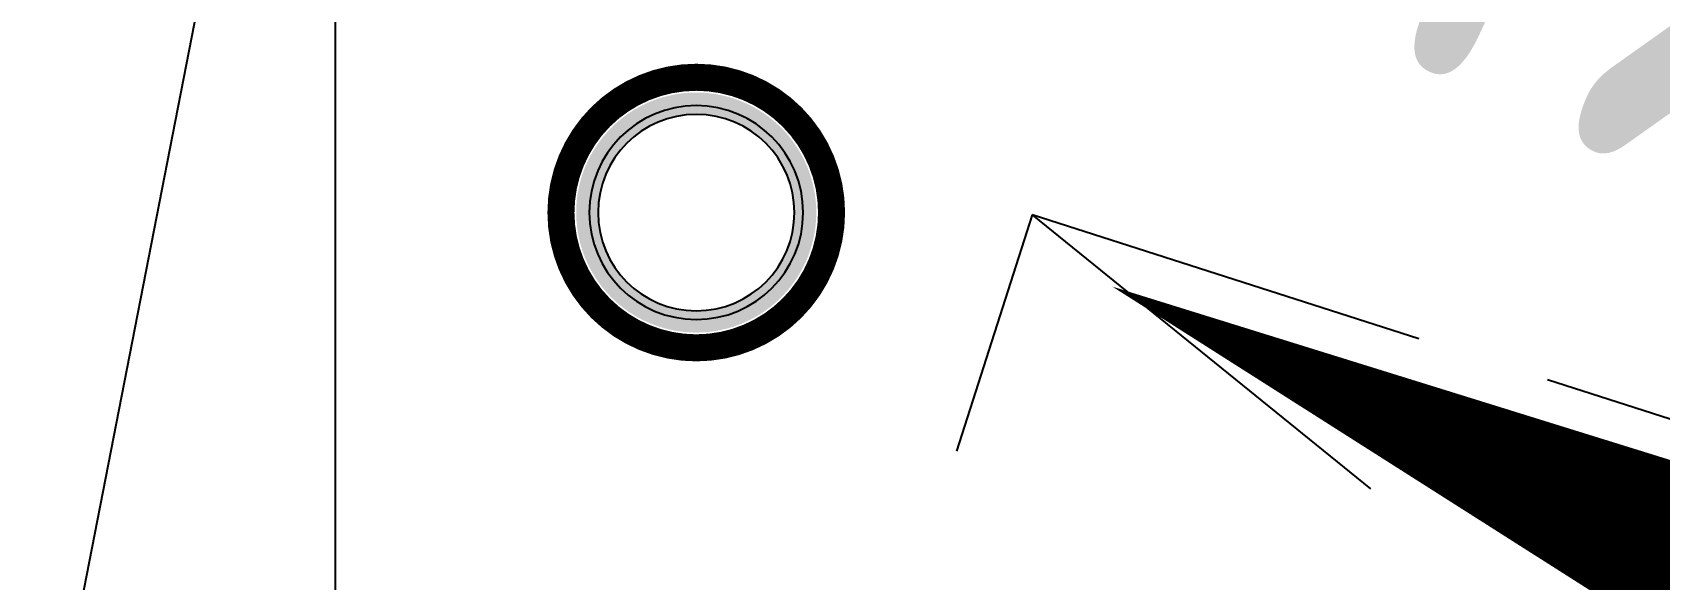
# Model space of a CAD drawing. Header units: inches. Extents: x 0 to 1813292486, y 0 to 3473589894.
# Drawn here: x 600519218 to 600520120, y 3473207473 to 3473207776 of the extents above; entities that cross this region are included whole.
import ezdxf
from ezdxf.enums import TextEntityAlignment as Align

# ---------------------------------------------------------------- set-up
doc = ezdxf.new("R2010")
doc.units = ezdxf.units.IN
doc.header["$LTSCALE"] = 1000
doc.header["$MEASUREMENT"] = 0
for name, color, linetype in [('A-Anno-Note', 241, 'Continuous'), ('AX-MALL-DIM-P02$0$A-Anno-Dims', 3, 'Continuous'), ('AX-MALL-DIM-P02$0$A-Anno-Note', 241, 'Continuous'), ('AX-MALL-P02-200$0$A-Anno-Note', 241, 'Continuous'), ('AX-MALL-WALL-P02$0$A-Anno-Note', 241, 'Continuous'), ('AX-MALL-WALL-P02-QT$0$A-Detl-Patt', 8, 'Continuous'), ('AX-MALL-WALL-P02-QT$0$A-Detl-Thin', 131, 'Continuous'), ('AX-MALL-WALL-P02-QT$0$A-Fixt', 81, 'Continuous'), ('AX-MALL-WALL-P02-QT$0$A-Wall', 2, 'Continuous'), ('AX-MALL-WALL-P02-QT$0$A-Wall-Patt', 13, 'Continuous'), ('PX-MALL-P02-LG$0$P-Airr-Pipe', 140, 'Continuous'), ('PX-MALL-P02-LG$0$P-Pipe-Risr', 7, 'Continuous'), ('PX-MALL-P02-LG$0$P-Pipe-Risr-Arch', 6, 'Continuous'), ('PX-MALL-P02-LG$0$P-Pipe-Risr-W100', 6, 'Continuous'), ('PX-MALL-P02-LG$0$P-Pipe-Risr-W50', 6, 'Continuous')]:
    doc.layers.add(name, color=color, linetype=linetype)
doc.styles.add('AX-MALL-DIM-P02$0$_TCH_DIM', font='gbenor.shx')
doc.styles.add('PX-MALL-P02-LG$0$jzfz', font='gbenor.shx', dxfattribs={"bigfont": 'gbcbig.shx'})
pattern_1 = [(45, (0, 359.0227), (-353.55353201463, 353.55353201463), [])]

# ---------------------------------------------------------------- blocks, each defined once
blk = doc.blocks.new('AX-MALL-WALL-P02-QT$0$tj')
at = {"layer": 'AX-MALL-WALL-P02-QT$0$A-Detl-Patt'}
h = blk.add_hatch(dxfattribs=at)
h.set_pattern_fill('STEEL', color=256, scale=100.0000000000001, angle=50.43183869082386)
h.set_pattern_definition([(75.00000000004839, (-14278.19445574284, 156289.8254051208), (-153.3407249234246, 41.08752340989569), []), (75.00000000004839, (-14317.88195610046, 156358.5661673546), (-153.3407249234246, 41.08752340989569), [])])
edge = h.paths.add_edge_path()
edge.add_line((88101.273016572, 47666.64152574539), (87883.93542659283, 47459.84604215622))
edge.add_line((87883.93542659283, 47459.84604215622), (91571.54751467705, 43584.64122533798))
edge.add_arc((262949.389629302, 558937.705083496), 543101.4133620498, 251.6057364187558, 260.0288666978238)
edge.add_arc((172180.8466627672, -2862.146247219684), 27099.9982179492, 64.7128659603706, 96.9316049602786, ccw=False)
edge.add_arc((262948.9730309481, 558936.3205539446), 543099.9677998082, 261.6155114784545, 271.7251478115656)
edge.add_line((279298.9759148359, 16082.51663446426), (279298.9759315252, 16382.65274763107))
edge.add_arc((262948.9742454757, 558936.3204835369), 542799.9676941936, 261.62020364125146, 271.7261014454634, ccw=False)
edge.add_arc((172180.8456921196, -2862.14609140989), 27400.00151046549, 64.80631838577902, 96.83815911678944)
edge.add_arc((262949.394896181, 558937.7037490648), 542801.4137571028, 251.6136389015772, 260.02417327084333, ccw=False)
edge.add_line((91737.26096642017, 43845.69257831573), (88101.273016572, 47666.64152574539))
blk = doc.blocks.new('AX-MALL-WALL-P02-QT$0$JB-AC(O)-Hide')
for p, q in [((-225, 174.9999999999709), (-450, 174.9999999999709)), ((-450, 174.9999999999709), (-450, 37.4999999999709)), ((-450, 174.9999999999709), (-225, 87.4999999999709)), ((150, 174.9999999999709), (-150, 174.9999999999709))]:
    blk.add_line(p, q)
blk = doc.blocks.new('AX-MALL-WALL-P02-QT')
at = {"layer": 'AX-MALL-WALL-P02-QT$0$A-Wall-Patt'}
h = blk.add_hatch(dxfattribs=at)
h.set_pattern_fill('普通砖', color=256, scale=200, style=0)
h.set_pattern_definition(pattern_1)
h.paths.add_polyline_path([(600324692.841794, 3473088660.895318), (600324833.3552016, 3473088669.027381), (600328488.9904666, 3473098482.040325), (600328418.5545074, 3473098579.422151), (600328301.5728374, 3473098551.858891), (600324673.4114268, 3473088812.595452)])
h = blk.add_hatch(dxfattribs=at)
h.set_pattern_fill('普通砖', color=256, scale=200, style=0)
h.set_pattern_definition(pattern_1)
h.paths.add_polyline_path([(600324692.841794, 3473088660.895318), (600324673.4114267, 3473088812.595452, 0.0008742098889052758), (600324593.1468705, 3473088883.885007), (600324460.5947912, 3473088734.118701, -0.001701446722128207), (600324615.5648272, 3473088596.017735)])
at = {"layer": 'AX-MALL-WALL-P02-QT$0$A-Wall'}
blk.add_line((600324833.3552016, 3473088669.027381), (600328488.9904666, 3473098482.040325), dxfattribs=at)
at = {"layer": 'AX-MALL-WALL-P02-QT$0$A-Detl-Thin', "rotation": 339.5681613091762}
blk.add_blockref('AX-MALL-WALL-P02-QT$0$tj', (600144118.6961328, 3473128496.287411), dxfattribs=at)
at = {"layer": 'AX-MALL-WALL-P02-QT$0$A-Fixt', "rotation": 321.8089052585481}
blk.add_blockref('AX-MALL-WALL-P02-QT$0$JB-AC(O)-Hide', (600325520.449031, 3473088332.498082), dxfattribs=at)
blk = doc.blocks.new('AX-MALL-WALL-P02')
at = {"layer": 'AX-MALL-WALL-P02$0$A-Anno-Note'}
blk.add_blockref('AX-MALL-WALL-P02-QT', (0, 0), dxfattribs=at)
blk = doc.blocks.new('PX-MALL-P02-LG$0$P-Risr')
at = {"layer": 'PX-MALL-P02-LG$0$P-Pipe-Risr-W50'}
h = blk.add_hatch(color=0, dxfattribs=at)
edge = h.paths.add_edge_path()
edge.add_ellipse((0, 0), major_axis=(47.05795628796547, 47.05795628796547), ratio=0.9999999999999695, start_angle=225.0000000000009, end_angle=405.0000000000009, ccw=False)
edge.add_ellipse((0, 0), major_axis=(47.05795628796764, 47.05795628796764), ratio=0.9999999999998785, start_angle=133.9675974886221, end_angle=225.0000000000035, ccw=False)
edge.add_line((-66.53919663240958, 1.199087783927098), (-54.4367953546693, 1.199087783927098))
edge.add_ellipse((0, 0), major_axis=(-38.50196423560672, 38.50196423560672), ratio=0.9999999999999859, start_angle=43.73814098242129, end_angle=134.9999999999996)
edge.add_ellipse((0, 0), major_axis=(38.50196423561096, 38.50196423561096), ratio=0.9999999999998216, start_angle=225.0000000000051, end_angle=405.0000000000051)
edge.add_ellipse((0, 0), major_axis=(38.50196423560679, 38.50196423560679), ratio=0.9999999999999831, start_angle=45.00000000000048, end_angle=133.7381409824204)
edge.add_line((-54.43679535467527, 1.199087783927098), (-66.53919663241555, 1.199087783927098))
edge.add_ellipse((0, 0), major_axis=(-47.05795628796762, 47.05795628796762), ratio=0.9999999999998742, start_angle=-45.00000000000358, end_angle=43.967597488629224, ccw=False)
at = {"layer": 'PX-MALL-P02-LG$0$P-Pipe-Risr-Arch', "ltscale": 0.7}
blk.add_circle((0, 0), 59.29000000000001, dxfattribs=at)
at = {"layer": 'PX-MALL-P02-LG$0$P-Pipe-Risr-W100', "color": 0, "const_width": 15}
blk.add_lwpolyline([(-75, 0, 1), (75, 0, 1)], format="xyb", close=True, dxfattribs=at)
at = {"layer": 'PX-MALL-P02-LG$0$P-Pipe-Risr-W50'}
blk.add_circle((0, 0), 54.45000000000001, dxfattribs=at)
at = {"layer": 'PX-MALL-P02-LG$0$P-Pipe-Risr', "style": 'PX-MALL-P02-LG$0$jzfz', "width": 0.6, "flags": 1}
for tag, p in [('SYS-MARK', (0.3310501334344735, -45.65933377496549)), ('RANGE', (0.3337570973526454, -45.67887874227017))]:
    blk.add_attdef(tag, text='', height=0.015625, dxfattribs=at).set_placement(p, align=Align.MIDDLE)
blk = doc.blocks.new('PX-MALL-P02-LG')
at = {"layer": 'PX-MALL-P02-LG$0$P-Airr-Pipe', "xscale": -1, "rotation": 69.56816130750386}
blk.add_blockref('PX-MALL-P02-LG$0$P-Risr', (600325100.9475794, 3473088814.488887), dxfattribs=at)
blk = doc.blocks.new('AX-MALL-DIM-P02')
at = {"layer": 'AX-MALL-DIM-P02$0$A-Anno-Dims'}
blk.add_lwpolyline([(600325746.0899276, 3473088247.599407, 0, 0, 0), (600325302.7127753, 3473088695.531266, 0, 144, 0), (600325682.5942363, 3473088311.747374, 0, 0, 0)], format="xyseb", dxfattribs=at)
at = {"layer": 'AX-MALL-DIM-P02$0$A-Anno-Note', "style": 'AX-MALL-DIM-P02$0$_TCH_DIM', "width": 0.7}
blk.add_text('1%', height=535.5, rotation=314.707213544997, dxfattribs=at).set_placement((600325438.9849672, 3473088813.984343))
blk = doc.blocks.new('AX-MALL-P02-200')
at = {"layer": 'AX-MALL-P02-200$0$A-Anno-Note'}
blk.add_blockref('AX-MALL-WALL-P02', (0, 0), dxfattribs=at)
for name in ['AX-MALL-DIM-P02', 'PX-MALL-P02-LG']:
    blk.add_blockref(name, (0, 0), dxfattribs=at)

msp = doc.modelspace()

# ---------------------------------------------------------------- block references
at = {"layer": 'A-Anno-Note', "rotation": 20.43183869077545}
msp.add_blockref('AX-MALL-P02-200', (1250392458.527329, 9048125.682563305), dxfattribs=at)

doc.saveas('drawing.dxf')
